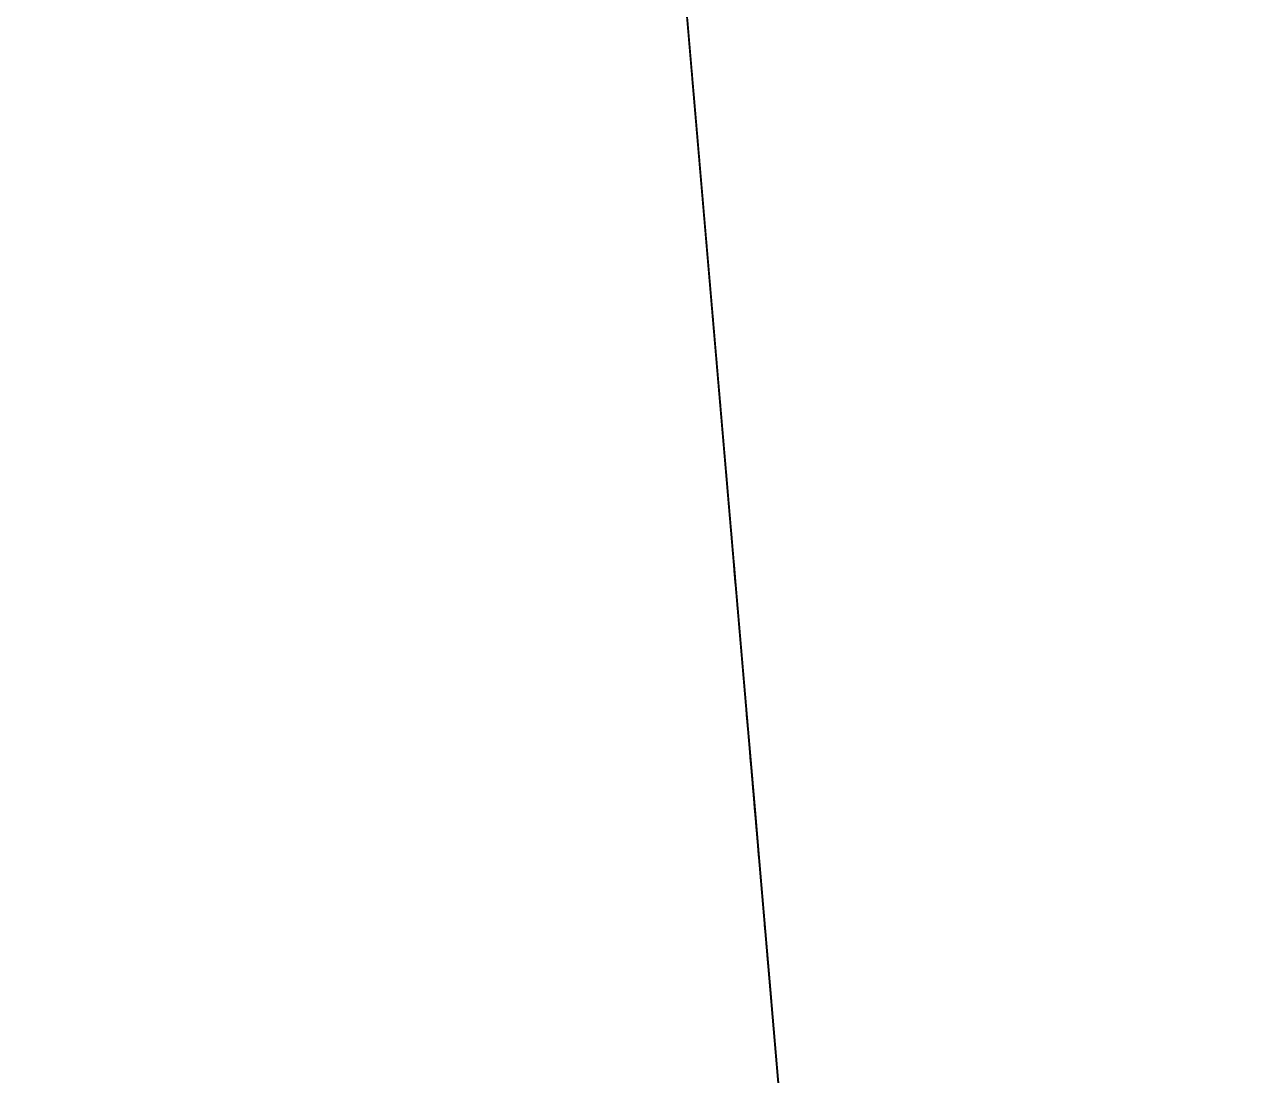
# Model space of a CAD drawing. Header units: millimetres. Extents: x 2645 to 248282, y -52826 to -1714.
# Drawn here: x 4215.9 to 4344, y -50161.2 to -50051.2 of the extents above; entities that cross this region are included whole.
import ezdxf

# ---------------------------------------------------------------- set-up
doc = ezdxf.new("R2010")
doc.units = ezdxf.units.MM
doc.header["$MEASUREMENT"] = 0
doc.linetypes.add('CENTER2', pattern=[1.125, 0.75, -0.125, 0.125, -0.125])
for name, color, linetype in [('Elevation Looking North-0', 7, 'Continuous'), ('Elevation Looking North-150-DS-B4-404', 1, 'Continuous'), ('Elevation Looking North-150-SL-B4-221', 85, 'Continuous'), ('Elevation Looking North-300-CEN-D3-224', 70, 'Continuous'), ('Elevation Looking North-300-CEN-D3-258', 70, 'Continuous'), ('Elevation Looking North-300-FA-D4-256', 50, 'Continuous'), ('Elevation Looking North-50-IW-B4-023', 3, 'Continuous'), ('Elevation Looking North-50-PES-D1-029', 4, 'Continuous'), ('Elevation Looking North-A-FLOR', 192, 'Continuous'), ('Elevation Looking North-CENTER', 1, 'CENTER2'), ('Elevation Looking North-PR-STEL-EQIP_DUCTS_CHUTES', 85, 'Continuous'), ('Elevation Looking North-PROPOSED_PIPE_SUPPORT_2', 6, 'Continuous'), ('Elevation Looking North-RE', 5, 'Continuous'), ('Elevation Looking North-S-BEAM', 12, 'Continuous'), ('Elevation Looking North-SLUDGE TO STRAIN PRESS INLET', 3, 'Continuous'), ('Elevation Looking North-UCD756', 7, 'Continuous')]:
    doc.layers.add(name, color=color, linetype=linetype)
doc.layers.add('Elevation Looking North-PR-STEL-EQIP-PUMP_3_SEEPEX_BTVE70-24_100-18', color=7, linetype='Continuous', true_color=0x1111d0)

# ---------------------------------------------------------------- blocks, each defined once
blk = doc.blocks.new('*U815')
at = {"layer": 'Elevation Looking North-A-FLOR', "color": 0, "linetype": 'ByBlock', "lineweight": -2}
blk.add_line((4220.94, -49299.47, 22000), (4444.7, -51912.92, 22000), dxfattribs=at)
blk = doc.blocks.new('*U816')
at = {"layer": 'Elevation Looking North-S-BEAM', "color": 0, "linetype": 'ByBlock', "lineweight": -2}
for p, q in [((2647.84, -30926.06, 30027.2), (4471.77, -52229.06, 30027.2)), ((2647.84, -30926.06, 29454.8), (4471.77, -52229.06, 29454.8)), ((2647.84, -30926.06, 30042), (4471.77, -52229.06, 30042)), ((3975.71, -46435.21, 29440), (4471.3, -52223.5, 29440))]:
    blk.add_line(p, q, dxfattribs=at)
blk = doc.blocks.new('*U866')
at = {"layer": 'Elevation Looking North-S-BEAM', "color": 0, "linetype": 'ByBlock', "lineweight": -2}
for p, q in [((4226.74, -49367.19, 24801.4), (4472.12, -52233.11, 24801.4)), ((4232.19, -49430.81, 24794.4), (4472.12, -52233.11, 24794.4)), ((4232.19, -49430.81, 24989), (4472.12, -52233.11, 24989)), ((4232.19, -49430.81, 24996), (4472.12, -52233.11, 24996))]:
    blk.add_line(p, q, dxfattribs=at)
blk = doc.blocks.new('*U1000')
at = {"layer": 'Elevation Looking North-A-FLOR', "color": 0, "linetype": 'ByBlock', "lineweight": -2}
for p, q in [((4410.65, -51515.2, 21849.69), (3210.59, -37498.79, 21999.69)), ((4410.65, -51515.2, 21629.21), (3774.49, -44085, 21629.21)), ((4220.94, -49299.47, 21873.41), (4410.67, -51515.39, 21849.69))]:
    blk.add_line(p, q, dxfattribs=at)
blk = doc.blocks.new('*U1001')
at = {"layer": 'Elevation Looking North-A-FLOR', "color": 0, "linetype": 'ByBlock', "lineweight": -2}
for p, q in [((4411.76, -51528.11, 21850.01), (4220.94, -49299.47, 21873.84)), ((4220.94, -49299.47, 21999.98), (4444.7, -51912.92, 21999.98))]:
    blk.add_line(p, q, dxfattribs=at)
blk = doc.blocks.new('*U1191')
at = {"layer": 'Elevation Looking North-50-PES-D1-029', "color": 0, "linetype": 'ByBlock', "lineweight": -2}
blk.add_line((4299.9, -50221.6, 25056.77), (4292.79, -50138.62, 25056.77), dxfattribs=at)
at = {"layer": 'Elevation Looking North-CENTER'}
blk.add_line((4292.64, -50136.83, 25026.61), (4298.86, -50209.46, 25026.61), dxfattribs=at)
blk = doc.blocks.new('*U1203')
at = {"layer": 'Elevation Looking North-300-CEN-D3-258', "color": 0, "linetype": 'ByBlock', "lineweight": -2}
for p, q in [((4283.34, -50028.27, 23189.46), (4288.73, -50091.15, 23190.5)), ((4284.98, -50047.43, 23513.67), (4288.73, -50091.15, 23514.39))]:
    blk.add_line(p, q, dxfattribs=at)
blk = doc.blocks.new('*U1225')
at = {"layer": 'Elevation Looking North-CENTER'}
blk.add_line((4285.5, -50053.49, 23616.33), (4288.73, -50091.15, 23616.33), dxfattribs=at)
at = {"layer": 'Elevation Looking North-RE', "color": 0, "linetype": 'ByBlock', "lineweight": -2}
blk.add_line((4288.73, -50091.15, 23673.48), (4285.79, -50056.87, 23673.48), dxfattribs=at)
blk = doc.blocks.new('*U1234')
at = {"layer": 'Elevation Looking North-50-IW-B4-023', "color": 0, "linetype": 'ByBlock', "lineweight": -2}
for p, q in [((4395.87, -51342.59, 23554.41), (4285.19, -50049.83, 23554.41)), ((4395.87, -51342.59, 23614.73), (4285.49, -50053.4, 23614.73))]:
    blk.add_line(p, q, dxfattribs=at)
at = {"layer": 'Elevation Looking North-CENTER'}
blk.add_line((4285.34, -50051.62, 23584.57), (4395.87, -51342.59, 23584.57), dxfattribs=at)
blk = doc.blocks.new('*U1241')
at = {"layer": 'Elevation Looking North-150-SL-B4-221', "color": 0, "linetype": 'ByBlock', "lineweight": -2}
blk.add_line((4287.53, -50077.16, 24016.87), (4288.73, -50091.15, 24016.87), dxfattribs=at)
blk = doc.blocks.new('*U1242')
at = {"layer": 'Elevation Looking North-CENTER'}
blk.add_line((4287.7, -50079.13, 22955.73), (4288.73, -50091.15, 22955.73), dxfattribs=at)
at = {"layer": 'Elevation Looking North-SLUDGE TO STRAIN PRESS INLET', "color": 0, "linetype": 'ByBlock', "lineweight": -2}
blk.add_line((4288.73, -50091.15, 23039.87), (4283.01, -50024.33, 23039.87), dxfattribs=at)
blk = doc.blocks.new('*U1261')
at = {"layer": 'Elevation Looking North-PR-STEL-EQIP-PUMP_3_SEEPEX_BTVE70-24_100-18', "color": 0, "linetype": 'ByBlock', "lineweight": -2}
for p, q in [((4287.7, -50079.13, 22960.77), (4220.94, -49299.47, 22960.77)), ((4287.7, -50079.13, 22948.75), (4220.94, -49299.47, 22948.75)), ((4306.42, -50297.83, 22325.8), (4220.94, -49299.47, 22325.8)), ((4306.42, -50297.83, 22313.78), (4220.94, -49299.47, 22313.78)), ((4306.42, -50297.83, 22305.77), (4220.94, -49299.47, 22305.77)), ((4220.94, -49299.47, 22434.95), (4306.42, -50297.83, 22434.95)), ((4306.42, -50297.83, 22454.98), (4220.94, -49299.47, 22454.98)), ((4295.07, -50165.23, 22484.28), (4285.16, -50049.48, 22484.28)), ((4295.17, -50166.45, 22891.03), (4285.16, -50049.48, 22891.03)), ((4287.7, -50079.13, 22960.77), (4287.7, -50079.13, 22948.75))]:
    blk.add_line(p, q, dxfattribs=at)
blk = doc.blocks.new('*U1264')
at = {"layer": 'Elevation Looking North-150-DS-B4-404', "color": 0, "linetype": 'ByBlock', "lineweight": -2}
for p, q in [((4312.19, -50365.2, 23790.91), (4286.39, -50063.81, 23790.91)), ((4312.19, -50365.2, 23959.19), (4287.24, -50073.75, 23959.19))]:
    blk.add_line(p, q, dxfattribs=at)
at = {"layer": 'Elevation Looking North-CENTER'}
blk.add_line((4286.81, -50068.78, 23875.05), (4312.19, -50365.2, 23875.05), dxfattribs=at)
blk = doc.blocks.new('*U1265')
at = {"layer": 'Elevation Looking North-150-DS-B4-404', "color": 0, "linetype": 'ByBlock', "lineweight": -2}
for p, q in [((4470.59, -52215.27, 23256.49), (4283.68, -50032.23, 23256.49)), ((4470.59, -52215.27, 23424.77), (4284.53, -50042.17, 23424.77))]:
    blk.add_line(p, q, dxfattribs=at)
at = {"layer": 'Elevation Looking North-CENTER'}
blk.add_line((4284.11, -50037.2, 23340.63), (4470.59, -52215.27, 23340.63), dxfattribs=at)
blk = doc.blocks.new('*U1279')
at = {"layer": 'Elevation Looking North-0', "color": 0, "linetype": 'ByBlock', "lineweight": -2}
for p, q in [((4296.13, -50177.6, 26083.02), (4250.28, -49642.09, 26083.02)), ((4250.28, -49642.09, 26093.02), (4296.13, -50177.6, 26093.02)), ((4293.06, -50141.73, 25553.02), (4250.28, -49642.09, 25553.02)), ((4293.06, -50141.73, 25553.02), (4254.84, -49695.36, 25263.02)), ((4293.06, -50141.73, 25553.02), (4293.06, -50141.73, 26083.02)), ((4321.32, -50471.79, 25888.36), (4293.06, -50141.73, 25697.1)), ((4311.97, -50362.64, 26078.1), (4293.06, -50141.73, 25950.09))]:
    blk.add_line(p, q, dxfattribs=at)
blk = doc.blocks.new('*U1285')
at = {"layer": 'Elevation Looking North-UCD756', "color": 0, "linetype": 'ByBlock', "lineweight": -2}
for p, q in [((4250.28, -49642.09, 26103.01), (4296.21, -50178.59, 26103)), ((4295.83, -50174.11, 26093.02), (4250.28, -49642.09, 26093.02)), ((4251.86, -49660.5, 27319.28), (4292.59, -50136.31, 27193.24)), ((4292.59, -50136.31, 27193.24), (4251.86, -49660.5, 27319.28)), ((4291.46, -50123.1, 27194.98), (4256.3, -49712.41, 27249.2)), ((4256.3, -49712.41, 27249.2), (4291.46, -50123.1, 27194.98)), ((4291.4, -50122.31, 27194.99), (4266.51, -49831.69, 27194.99)), ((4279.78, -49986.67, 27564.97), (4292.59, -50136.31, 27193.24)), ((4292.59, -50136.31, 27193.24), (4279.78, -49986.67, 27555.13)), ((4292.59, -50136.31, 27193.24), (4279.78, -49986.67, 27564.97)), ((4279.78, -49986.67, 27555.13), (4292.59, -50136.31, 27193.24)), ((4305.17, -50283.21, 25370), (4282.99, -50024.16, 25370)), ((4282.99, -50024.16, 25355), (4305.17, -50283.21, 25355)), ((4307.3, -50308.12, 25383), (4285.12, -50049.03, 25383)), ((4289.47, -50099.88, 25370), (4289.47, -50099.88, 25383)), ((4292.59, -50136.31, 27193.24), (4291.99, -50129.28, 27194.17)), ((4291.99, -50129.28, 27194.17), (4292.59, -50136.31, 27193.24)), ((4292.59, -50136.31, 27193.24), (4292.26, -50132.38, 27193.24)), ((4292.26, -50132.38, 27193.24), (4292.59, -50136.31, 27193.24)), ((4292.67, -50137.21, 27191), (4292.59, -50136.31, 27193.24)), ((4292.59, -50136.31, 27193.24), (4292.67, -50137.21, 27191)), ((4308.61, -50323.33, 26745.92), (4293.77, -50150.03, 27176.24))]:
    blk.add_line(p, q, dxfattribs=at)
at = {"layer": 'Elevation Looking North-UCD756', "color": 0, "linetype": 'ByBlock', "lineweight": -2, "extrusion": (-0.996355, -0.085306, 0)}
blk.add_arc((50305.69, 27164.99), 30, 22.0092, 90, dxfattribs=at)
blk = doc.blocks.new('*U1287')
at = {"layer": 'Elevation Looking North-CENTER'}
blk.add_line((4395.87, -51342.59, 23731.72), (4286.09, -50060.31, 23731.72), dxfattribs=at)
at = {"layer": 'Elevation Looking North-RE', "color": 0, "linetype": 'ByBlock', "lineweight": -2}
for p, q in [((4285.93, -50058.53, 23701.56), (4395.87, -51342.59, 23701.56)), ((4286.24, -50062.09, 23761.89), (4324.66, -50510.85, 23761.89))]:
    blk.add_line(p, q, dxfattribs=at)
blk = doc.blocks.new('*U1288')
at = {"layer": 'Elevation Looking North-PR-STEL-EQIP_DUCTS_CHUTES', "color": 0, "linetype": 'ByBlock', "lineweight": -2}
for p, q in [((4262.48, -49784.63, 25321.02), (4296.64, -50183.58, 25321.02)), ((4293.91, -50151.69, 25355), (4293.91, -50151.69, 25321.02))]:
    blk.add_line(p, q, dxfattribs=at)
blk = doc.blocks.new('*U1292')
at = {"layer": 'Elevation Looking North-PR-STEL-EQIP_DUCTS_CHUTES', "color": 0, "linetype": 'ByBlock', "lineweight": -2}
for p, q in [((4293.01, -50141.23, 25101.02), (4255.22, -49699.84, 25101.02)), ((4296, -50176.1, 25301.02), (4259.85, -49753.85, 25301.02)), ((4261.43, -49772.32, 25313.02), (4296, -50176.1, 25313.02)), ((4293.01, -50141.23, 25101.02), (4293.01, -50141.23, 25301.02))]:
    blk.add_line(p, q, dxfattribs=at)
blk = doc.blocks.new('*U1294')
at = {"layer": 'Elevation Looking North-PR-STEL-EQIP_DUCTS_CHUTES', "color": 0, "linetype": 'ByBlock', "lineweight": -2}
for p, q in [((4293.01, -50141.23, 25101.02), (4255.22, -49699.84, 25101.02)), ((4288.18, -50084.74, 24145.07), (4283.01, -50024.33, 23122.77)), ((4291.46, -50123.11, 24794.4), (4289.99, -50105.86, 24502.44)), ((4293.01, -50141.23, 25101.02), (4292.48, -50135.02, 24996))]:
    blk.add_line(p, q, dxfattribs=at)
blk = doc.blocks.new('*U1295')
at = {"layer": 'Elevation Looking North-PR-STEL-EQIP_DUCTS_CHUTES', "color": 0, "linetype": 'ByBlock', "lineweight": -2}
for p in [(4220.94, -49299.47, 22972.77), (4287.7, -50079.13, 22960.77)]:
    blk.add_line(p, (4287.7, -50079.13, 22972.77), dxfattribs=at)
blk = doc.blocks.new('*U1296')
at = {"layer": 'Elevation Looking North-300-FA-D4-256', "color": 0, "linetype": 'ByBlock', "lineweight": -2}
blk.add_line((4288.73, -50091.15, 23695.26), (4285.9, -50058.16, 23695.26), dxfattribs=at)
blk = doc.blocks.new('*U1307')
at = {"layer": 'Elevation Looking North-150-SL-B4-221', "color": 0, "linetype": 'ByBlock', "lineweight": -2}
for p, q in [((4287.52, -50077.02, 24297.55), (4279.58, -49984.34, 24297.55)), ((4294.79, -50161.99, 24296.12), (4279.58, -49984.34, 24296.12)), ((4294.79, -50161.99, 24289.84), (4279.58, -49984.34, 24289.83)), ((4299.42, -50216.03, 24234.03), (4279.58, -49984.34, 24234.03)), ((4287.52, -50077.02, 24297.55), (4279.58, -49984.34, 24297.55)), ((4299.42, -50216.05, 24227.91), (4279.58, -49984.34, 24227.91)), ((4293.34, -50144.99, 24145.07), (4283.42, -50029.14, 24145.07)), ((4285.23, -50050.28, 24150.78), (4285.4, -50052.28, 24150.88)), ((4285.27, -50050.76, 24380.98), (4287.25, -50073.93, 24380.98)), ((4285.27, -50050.76, 24311.21), (4287.25, -50073.93, 24311.21)), ((4285.4, -50052.28, 24193.77), (4287.52, -50077.02, 24193.77)), ((4285.4, -50052.28, 24150.88), (4285.4, -50052.28, 24227.91)), ((4288.18, -50084.75, 24192.22), (4285.4, -50052.28, 24192.22)), ((4285.4, -50052.28, 24191.57), (4293.34, -50144.99, 24191.57)), ((4287.35, -50075.1, 24341.87), (4285.73, -50056.17, 24341.87)), ((4285.73, -50056.17, 24342.3), (4285.73, -50056.17, 24341.87)), ((4285.73, -50056.17, 24341.87), (4285.73, -50056.17, 24348.07)), ((4285.73, -50056.17, 24348.5), (4285.73, -50056.17, 24348.07)), ((4285.73, -50056.17, 24348.5), (4285.73, -50056.17, 24342.3)), ((4287.35, -50075.1, 24348.5), (4285.73, -50056.17, 24348.5)), ((4285.73, -50056.17, 24348.07), (4287.35, -50075.1, 24348.07)), ((4287.25, -50073.93, 24380.98), (4290.82, -50115.64, 24380.98)), ((4287.25, -50073.93, 24311.21), (4290.82, -50115.64, 24311.21)), ((4287.35, -50075.1, 24348.5), (4287.35, -50075.1, 24348.07)), ((4287.52, -50077.02, 24296.99), (4287.52, -50077.02, 24311.21)), ((4287.52, -50077.02, 24311.21), (4287.52, -50077.02, 24297.55)), ((4287.52, -50077.02, 24193.12), (4291.49, -50123.37, 24193.12)), ((4287.52, -50077.02, 24193.77), (4287.52, -50077.02, 24193.12)), ((4287.52, -50077.02, 24193.12), (4287.52, -50077.02, 24227.91)), ((4287.52, -50077.02, 24227.91), (4287.52, -50077.02, 24193.77)), ((4291.49, -50123.36, 24296.99), (4287.52, -50077.02, 24296.99)), ((4287.52, -50077.02, 24296.99), (4287.52, -50077.02, 24297.55)), ((4288.18, -50084.75, 24193.12), (4288.18, -50084.75, 24191.8)), ((4292.35, -50133.41, 24341.87), (4290.72, -50114.48, 24341.87)), ((4290.72, -50114.48, 24348.07), (4290.72, -50114.48, 24348.5)), ((4290.72, -50114.48, 24348.07), (4292.35, -50133.41, 24348.07)), ((4292.35, -50133.41, 24348.5), (4290.72, -50114.48, 24348.5)), ((4293.34, -50144.99, 24191.88), (4290.82, -50115.56, 24191.88)), ((4290.82, -50115.64, 24191.92), (4293.34, -50144.99, 24191.92)), ((4293.34, -50144.99, 24192.22), (4290.82, -50115.64, 24192.22)), ((4290.82, -50115.64, 24193.12), (4290.82, -50115.64, 24191.88)), ((4290.82, -50115.64, 24379.08), (4290.82, -50115.64, 24371.51)), ((4290.82, -50115.64, 24379.2), (4290.82, -50115.64, 24379.08)), ((4290.82, -50115.64, 24341.87), (4290.82, -50115.64, 24338.11)), ((4290.82, -50115.64, 24353.13), (4290.82, -50115.64, 24348.5)), ((4290.82, -50115.64, 24312.58), (4290.82, -50115.64, 24312.7)), ((4290.82, -50115.64, 24320.02), (4290.82, -50115.64, 24312.58)), ((4290.82, -50115.64, 24379.61), (4292.81, -50138.81, 24379.62)), ((4290.82, -50115.64, 24379.08), (4292.81, -50138.81, 24379.08)), ((4290.82, -50115.64, 24312.58), (4292.81, -50138.81, 24312.58)), ((4291.49, -50123.36, 24312.58), (4291.49, -50123.36, 24296.99)), ((4291.49, -50123.36, 24227.91), (4291.49, -50123.37, 24193.12)), ((4294.79, -50161.99, 24297.55), (4291.49, -50123.36, 24297.55)), ((4294.79, -50161.99, 24297.55), (4291.49, -50123.36, 24297.55)), ((4291.49, -50123.37, 24193.77), (4298.76, -50208.32, 24193.77)), ((4292.35, -50133.41, 24345.56), (4292.81, -50138.81, 24345.56)), ((4292.35, -50133.41, 24348.5), (4292.35, -50133.41, 24348.07)), ((4292.35, -50133.41, 24348.07), (4292.35, -50133.41, 24341.87)), ((4292.81, -50138.81, 24379.08), (4292.81, -50138.81, 24379.62)), ((4292.81, -50138.81, 24312.58), (4292.81, -50138.81, 24345.56)), ((4292.81, -50138.81, 24345.56), (4292.81, -50138.81, 24379.08)), ((4292.81, -50138.81, 24366.79), (4294.79, -50161.98, 24366.79)), ((4292.81, -50138.81, 24325.4), (4294.79, -50161.98, 24325.4)), ((4293.34, -50144.99, 24191.92), (4293.34, -50144.99, 24191.88)), ((4293.34, -50144.99, 24191.57), (4293.34, -50144.99, 24191.88)), ((4293.34, -50144.99, 24145.07), (4293.34, -50144.99, 24191.57)), ((4293.34, -50144.99, 24191.92), (4293.34, -50144.99, 24192.22))]:
    blk.add_line(p, q, dxfattribs=at)
at = {"layer": 'Elevation Looking North-150-SL-B4-221', "color": 0, "linetype": 'ByBlock', "lineweight": -2, "extrusion": (0.996355, 0.085306, -1.6263e-18)}
blk.add_ellipse((4285.4, -50052.31, 24168.32), major_axis=(-1.32, 15.45, -0.06), ratio=0.999903, start_param=1.572718, end_param=4.718556, dxfattribs=at)
at = {"layer": 'Elevation Looking North-150-SL-B4-221', "color": 0, "linetype": 'ByBlock', "lineweight": -2, "extrusion": (0.996355, 0.085306, -8.67362e-19)}
blk.add_ellipse((4285.4, -50052.31, 24168.32), major_axis=(-1.06, 12.36, -0.05), ratio=0.999903, start_param=1.574841, end_param=4.719086, dxfattribs=at)
at = {"layer": 'Elevation Looking North-150-SL-B4-221', "color": 0, "linetype": 'ByBlock', "lineweight": -2, "extrusion": (0.996355, 0.085306, 2.11419e-18)}
blk.add_ellipse((4285.4, -50052.31, 24168.32), major_axis=(-1.06, 12.36, -0.05), ratio=0.999903, start_param=1.572187, end_param=1.574841, dxfattribs=at)
at = {"layer": 'Elevation Looking North-150-SL-B4-221', "color": 0, "linetype": 'ByBlock', "lineweight": -2, "extrusion": (0.996355, 0.085306, -2.60209e-18)}
for centre in [(4286.19, -50061.57, 24209.27), (4294.13, -50154.26, 24209.27), (4294.13, -50154.26, 24317.79)]:
    blk.add_ellipse(centre, major_axis=(-0.53, 6.18, -0.03), ratio=0.999903, start_param=0.004058, end_param=6.287243, dxfattribs=at)
at = {"layer": 'Elevation Looking North-150-SL-B4-221', "color": 0, "linetype": 'ByBlock', "lineweight": -2, "extrusion": (-0.996355, -0.085306, 3.79471e-19)}
blk.add_ellipse((4286.19, -50061.57, 24209.29), major_axis=(0.53, -6.18, 0.03), ratio=0.999903, start_param=3.143334, end_param=6.279141, dxfattribs=at)
at = {"layer": 'Elevation Looking North-150-SL-B4-221', "color": 0, "linetype": 'ByBlock', "lineweight": -2, "extrusion": (-0.996355, -0.085306, 2.43945e-18)}
blk.add_ellipse((4286.19, -50061.57, 24209.29), major_axis=(0.53, -6.18, 0.03), ratio=0.999903, start_param=-0.004044, end_param=-0.001742, dxfattribs=at)
at = {"layer": 'Elevation Looking North-150-SL-B4-221', "color": 0, "linetype": 'ByBlock', "lineweight": -2, "extrusion": (-0.996355, -0.085306, 8.97643e-18)}
blk.add_ellipse((4287.25, -50073.93, 24346.09), major_axis=(0, 0, 34.88), ratio=0.000056, start_param=3.141593, end_param=4.591014, dxfattribs=at)
at = {"layer": 'Elevation Looking North-150-SL-B4-221', "color": 0, "linetype": 'ByBlock', "lineweight": -2, "extrusion": (-0.996355, -0.085306, -4.14472e-17)}
blk.add_ellipse((4287.25, -50073.93, 24346.09), major_axis=(0, 0, 34.88), ratio=0.000056, start_param=-1.501675, end_param=0, dxfattribs=at)
at = {"layer": 'Elevation Looking North-150-SL-B4-221', "color": 0, "linetype": 'ByBlock', "lineweight": -2, "extrusion": (0.996355, 0.085306, 4.17143e-17)}
blk.add_ellipse((4287.25, -50073.93, 24346.09), major_axis=(0, 0, 34.88), ratio=0.000056, start_param=1.692172, end_param=3.141593, dxfattribs=at)
at = {"layer": 'Elevation Looking North-150-SL-B4-221', "color": 0, "linetype": 'ByBlock', "lineweight": -2, "extrusion": (0.996355, 0.085306, 4.14477e-17)}
blk.add_ellipse((4287.25, -50073.93, 24346.09), major_axis=(0, 0, 34.88), ratio=0.000056, start_param=0, end_param=1.501675, dxfattribs=at)
at = {"layer": 'Elevation Looking North-150-SL-B4-221', "color": 0, "linetype": 'ByBlock', "lineweight": -2, "extrusion": (-0.996355, -0.085306, 5.96311e-19)}
blk.add_ellipse((4289.04, -50094.79, 24345.4), major_axis=(1.71, -19.93, 0.08), ratio=0.999903, start_param=0.151613, end_param=2.981891, dxfattribs=at)
at = {"layer": 'Elevation Looking North-150-SL-B4-221', "color": 0, "linetype": 'ByBlock', "lineweight": -2, "extrusion": (0.996355, 0.085306, -5.96311e-19)}
for start_param, end_param in [(3.301294, 6.131572), (0.159701, 2.98998)]:
    blk.add_ellipse((4289.04, -50094.79, 24344.97), major_axis=(-1.71, 19.93, -0.08), ratio=0.999903, start_param=start_param, end_param=end_param, dxfattribs=at)
at = {"layer": 'Elevation Looking North-150-SL-B4-221', "color": 0, "linetype": 'ByBlock', "lineweight": -2, "extrusion": (-0.996355, -0.085306, 5.57017e-17)}
blk.add_ellipse((4287.52, -50077.02, 24291.35), major_axis=(0, 0, 6.2), ratio=0.000056, start_param=-0.013932, end_param=0, dxfattribs=at)
at = {"layer": 'Elevation Looking North-150-SL-B4-221', "color": 0, "linetype": 'ByBlock', "lineweight": -2, "extrusion": (0.996355, 0.085306, 9.71291e-15)}
blk.add_ellipse((4289.37, -50098.65, 24191.9), major_axis=(-1.32, 15.45, 0), ratio=0.013932, start_param=4.662312, end_param=6.734212, dxfattribs=at)
at = {"layer": 'Elevation Looking North-150-SL-B4-221', "color": 0, "linetype": 'ByBlock', "lineweight": -2, "extrusion": (0.996355, 0.085306, -8.13152e-19)}
for centre, major_axis in [((4289.04, -50094.79, 24344.97), (-0.85, 9.92, -0.04)), ((4292.01, -50129.54, 24168.32), (-0.56, 6.56, -0.03))]:
    blk.add_ellipse(centre, major_axis=major_axis, ratio=0.999903, start_param=0.004058, end_param=6.287243, dxfattribs=at)
at = {"layer": 'Elevation Looking North-150-SL-B4-221', "color": 0, "linetype": 'ByBlock', "lineweight": -2, "extrusion": (-0.996355, -0.085306, 8.13152e-19)}
blk.add_ellipse((4289.04, -50094.79, 24345.4), major_axis=(0.85, -9.92, 0.04), ratio=0.999903, start_param=3.163282, end_param=6.261496, dxfattribs=at)
at = {"layer": 'Elevation Looking North-150-SL-B4-221', "color": 0, "linetype": 'ByBlock', "lineweight": -2, "extrusion": (0.996355, 0.085306, -5.8866e-17)}
blk.add_ellipse((4290.82, -50115.64, 24346.1), major_axis=(0, 0, 34.88), ratio=0.000056, start_param=0.320638, end_param=0.754424, dxfattribs=at)
at = {"layer": 'Elevation Looking North-150-SL-B4-221', "color": 0, "linetype": 'ByBlock', "lineweight": -2, "extrusion": (0.996355, 0.085306, -9.24346e-18)}
blk.add_ellipse((4290.82, -50115.64, 24346.1), major_axis=(0, 0, 34.88), ratio=0.000056, start_param=1.367835, end_param=1.501675, dxfattribs=at)
at = {"layer": 'Elevation Looking North-150-SL-B4-221', "color": 0, "linetype": 'ByBlock', "lineweight": -2, "extrusion": (0.996355, 0.085306, -8.17577e-18)}
blk.add_ellipse((4290.82, -50115.64, 24346.1), major_axis=(0, 0, 34.88), ratio=0.000056, start_param=1.692172, end_param=1.801621, dxfattribs=at)
at = {"layer": 'Elevation Looking North-150-SL-B4-221', "color": 0, "linetype": 'ByBlock', "lineweight": -2, "extrusion": (0.996355, 0.085306, -8.44238e-18)}
blk.add_ellipse((4290.82, -50115.64, 24346.1), major_axis=(0, 0, 34.88), ratio=0.000056, start_param=2.415033, end_param=2.848819, dxfattribs=at)
at = {"layer": 'Elevation Looking North-150-SL-B4-221', "color": 0, "linetype": 'ByBlock', "lineweight": -2, "extrusion": (0.996355, 0.085306, -9.77709e-18)}
blk.add_ellipse((4290.82, -50115.64, 24346.1), major_axis=(0, 0, 34.88), ratio=0.000056, start_param=2.848819, end_param=3.141593, dxfattribs=at)
at = {"layer": 'Elevation Looking North-150-SL-B4-221', "color": 0, "linetype": 'ByBlock', "lineweight": -2, "extrusion": (0.996355, 0.085306, -9.24325e-18)}
blk.add_ellipse((4290.82, -50115.64, 24346.1), major_axis=(0, 0, 34.88), ratio=0.000056, start_param=1.801621, end_param=2.415033, dxfattribs=at)
at = {"layer": 'Elevation Looking North-150-SL-B4-221', "color": 0, "linetype": 'ByBlock', "lineweight": -2, "extrusion": (0.996355, 0.085306, -8.70898e-18)}
blk.add_ellipse((4290.82, -50115.64, 24346.1), major_axis=(0, 0, 34.88), ratio=0.000056, start_param=0.754424, end_param=1.367835, dxfattribs=at)
at = {"layer": 'Elevation Looking North-150-SL-B4-221', "color": 0, "linetype": 'ByBlock', "lineweight": -2, "extrusion": (0.996355, 0.085306, -8.97664e-18)}
blk.add_ellipse((4290.82, -50115.64, 24346.1), major_axis=(0, 0, 34.88), ratio=0.000056, start_param=0, end_param=0.320638, dxfattribs=at)
at = {"layer": 'Elevation Looking North-150-SL-B4-221', "color": 0, "linetype": 'ByBlock', "lineweight": -2, "extrusion": (-0.996355, -0.085306, -1.6263e-19)}
blk.add_ellipse((4292.01, -50129.54, 24168.32), major_axis=(0.66, -7.72, 0.03), ratio=0.999903, start_param=-0.004058, end_param=6.279127, dxfattribs=at)
at = {"layer": 'Elevation Looking North-150-SL-B4-221', "color": 0, "linetype": 'ByBlock', "lineweight": -2, "extrusion": (0.996355, 0.085306, -1.73472e-18)}
blk.add_ellipse((4292.01, -50129.54, 24168.32), major_axis=(-0.66, 7.72, -0.03), ratio=0.999903, start_param=0.004058, end_param=6.287243, dxfattribs=at)
at = {"layer": 'Elevation Looking North-150-SL-B4-221', "color": 0, "linetype": 'ByBlock', "lineweight": -2, "extrusion": (-0.996355, -0.085306, 3.25261e-19)}
blk.add_ellipse((4294.13, -50154.26, 24317.81), major_axis=(0.53, -6.18, 0.03), ratio=0.999903, start_param=3.143334, end_param=6.279141, dxfattribs=at)
at = {"layer": 'Elevation Looking North-150-SL-B4-221', "color": 0, "linetype": 'ByBlock', "lineweight": -2, "extrusion": (-0.996355, -0.085306, 2.49366e-18)}
blk.add_ellipse((4294.13, -50154.26, 24209.3), major_axis=(0.53, -6.18, 0.03), ratio=0.999903, start_param=3.143334, end_param=6.279141, dxfattribs=at)
at = {"layer": 'Elevation Looking North-150-SL-B4-221', "color": 0, "linetype": 'ByBlock', "lineweight": -2, "extrusion": (-0.996355, -0.085306, 1.78893e-18)}
blk.add_ellipse((4294.13, -50154.26, 24317.81), major_axis=(0.53, -6.18, 0.03), ratio=0.999903, start_param=-0.004044, end_param=-0.001742, dxfattribs=at)
at = {"layer": 'Elevation Looking North-150-SL-B4-221', "color": 0, "linetype": 'ByBlock', "lineweight": -2, "extrusion": (-0.996355, -0.085306, 1.95156e-18)}
blk.add_ellipse((4294.13, -50154.26, 24209.3), major_axis=(0.53, -6.18, 0.03), ratio=0.999903, start_param=-0.004044, end_param=-0.001742, dxfattribs=at)
at = {"layer": 'Elevation Looking North-150-SL-B4-221', "color": 0, "linetype": 'ByBlock', "lineweight": -2}
for points in [[(4285.4, -50052.28, 24152.86), (4285.4, -50052.29, 24152.86), (4285.4, -50052.3, 24152.86), (4285.4, -50052.31, 24152.86)], [(4285.4, -50052.31, 24152.86), (4285.4, -50052.31, 24152.86), (4285.4, -50052.31, 24152.86), (4285.4, -50052.31, 24152.86)], [(4286.72, -50067.75, 24193.77), (4286.72, -50067.75, 24193.25), (4286.72, -50067.75, 24192.73), (4286.72, -50067.75, 24192.22)]]:
    blk.add_open_spline(points, degree=3, dxfattribs=at)
blk = doc.blocks.new('*U1311')
at = {"layer": 'Elevation Looking North-PR-STEL-EQIP_DUCTS_CHUTES', "color": 0, "linetype": 'ByBlock', "lineweight": -2}
blk.add_line((4292.6, -50136.36, 25018.67), (4295.8, -50173.78, 25018.67), dxfattribs=at)
blk = doc.blocks.new('*U1313')
at = {"layer": 'Elevation Looking North-PROPOSED_PIPE_SUPPORT_2', "color": 0, "linetype": 'ByBlock', "lineweight": -2}
for p, q in [((4288.73, -50091.15, 22000), (4288.73, -50091.15, 22305.77)), ((4288.73, -50091.15, 22454.98), (4288.73, -50091.15, 22484.28)), ((4288.73, -50091.15, 22891.03), (4288.73, -50091.15, 23256.49)), ((4288.73, -50091.15, 23424.77), (4288.73, -50091.15, 23554.41)), ((4288.73, -50091.15, 23614.73), (4288.73, -50091.15, 23701.56)), ((4288.73, -50091.15, 23761.89), (4288.73, -50091.15, 23790.91)), ((4288.73, -50091.15, 23959.19), (4288.73, -50091.15, 24145.07)), ((4290.27, -50109.18, 24558.59), (4295.13, -50165.88, 24558.59)), ((4295.13, -50165.88, 22000), (4295.13, -50165.88, 22305.77)), ((4295.13, -50165.88, 22454.98), (4295.13, -50165.88, 22462.83)), ((4295.13, -50165.88, 22891.03), (4295.13, -50165.88, 23256.49)), ((4295.13, -50165.88, 23424.77), (4295.13, -50165.88, 23554.41)), ((4295.13, -50165.88, 23614.73), (4295.13, -50165.88, 23701.56)), ((4295.13, -50165.88, 23761.89), (4295.13, -50165.88, 23790.91)), ((4295.13, -50165.88, 23959.19), (4295.13, -50165.88, 24178.59)), ((4295.13, -50165.88, 24502.44), (4295.13, -50165.88, 24558.59))]:
    blk.add_line(p, q, dxfattribs=at)
blk = doc.blocks.new('*U1314')
at = {"layer": 'Elevation Looking North-PROPOSED_PIPE_SUPPORT_2', "color": 0, "linetype": 'ByBlock', "lineweight": -2}
for p, q in [((4289.79, -50103.6, 22274.58), (4294.06, -50153.42, 22274.58)), ((4289.79, -50103.6, 22174.58), (4289.79, -50103.6, 22274.58)), ((4294.06, -50153.42, 22174.58), (4289.79, -50103.6, 22174.58)), ((4290.15, -50107.79, 22259.88), (4290.15, -50107.79, 22189.28)), ((4294.06, -50153.42, 22267.88), (4290.83, -50115.76, 22267.88)), ((4290.83, -50115.76, 22181.28), (4294.06, -50153.42, 22181.28)), ((4294.06, -50153.42, 22274.58), (4294.06, -50153.42, 22267.88)), ((4294.06, -50153.42, 22181.28), (4294.06, -50153.42, 22174.58))]:
    blk.add_line(p, q, dxfattribs=at)
at = {"layer": 'Elevation Looking North-PROPOSED_PIPE_SUPPORT_2', "color": 0, "linetype": 'ByBlock', "lineweight": -2, "extrusion": (-0.996355, -0.085306, 0)}
for centre, start, end in [((50299.11, 22259.88), 90, 180), ((50299.11, 22189.28), 180, 270)]:
    blk.add_arc(centre, 8, start, end, dxfattribs=at)
blk = doc.blocks.new('*U1315')
at = {"layer": 'Elevation Looking North-PROPOSED_PIPE_SUPPORT_2', "color": 0, "linetype": 'ByBlock', "lineweight": -2}
for p, q in [((4289.79, -50103.6, 22926.34), (4294.06, -50153.42, 22926.34)), ((4289.79, -50103.6, 22891.03), (4289.79, -50103.6, 22926.34)), ((4290.15, -50107.79, 22911.64), (4290.15, -50107.79, 22891.03)), ((4294.06, -50153.42, 22919.64), (4290.83, -50115.76, 22919.64)), ((4294.06, -50153.42, 22926.34), (4294.06, -50153.42, 22919.64))]:
    blk.add_line(p, q, dxfattribs=at)
at = {"layer": 'Elevation Looking North-PROPOSED_PIPE_SUPPORT_2', "color": 0, "linetype": 'ByBlock', "lineweight": -2, "extrusion": (-0.996355, -0.085306, 0)}
blk.add_arc((50299.11, 22911.64), 8, 90, 180, dxfattribs=at)
blk = doc.blocks.new('*U1316')
at = {"layer": 'Elevation Looking North-PROPOSED_PIPE_SUPPORT_2', "color": 0, "linetype": 'ByBlock', "lineweight": -2}
for p, q in [((4289.79, -50103.6, 23253.66), (4294.06, -50153.42, 23253.66)), ((4289.79, -50103.6, 23153.66), (4289.79, -50103.6, 23253.66)), ((4294.06, -50153.42, 23153.66), (4289.79, -50103.6, 23153.66)), ((4290.15, -50107.79, 23238.96), (4290.15, -50107.79, 23168.36)), ((4294.06, -50153.42, 23246.96), (4290.83, -50115.76, 23246.96)), ((4290.83, -50115.76, 23160.36), (4294.06, -50153.42, 23160.36)), ((4294.06, -50153.42, 23253.66), (4294.06, -50153.42, 23246.96)), ((4294.06, -50153.42, 23160.36), (4294.06, -50153.42, 23153.66))]:
    blk.add_line(p, q, dxfattribs=at)
at = {"layer": 'Elevation Looking North-PROPOSED_PIPE_SUPPORT_2', "color": 0, "linetype": 'ByBlock', "lineweight": -2, "extrusion": (-0.996355, -0.085306, 0)}
for centre, start, end in [((50299.11, 23238.96), 90, 180), ((50299.11, 23168.36), 180, 270)]:
    blk.add_arc(centre, 8, start, end, dxfattribs=at)
blk = doc.blocks.new('*U1317')
at = {"layer": 'Elevation Looking North-PROPOSED_PIPE_SUPPORT_2', "color": 0, "linetype": 'ByBlock', "lineweight": -2}
for p, q in [((4291.41, -50122.53, 22154.97), (4291.41, -50122.53, 22000)), ((4291.41, -50122.53, 22154.97), (4292.44, -50134.49, 22154.97)), ((4292.44, -50134.49, 22154.97), (4292.44, -50134.49, 22000))]:
    blk.add_line(p, q, dxfattribs=at)
blk = doc.blocks.new('*U1312')
at = {"layer": 'Elevation Looking North-300-CEN-D3-224', "color": 0, "linetype": 'ByBlock', "lineweight": -2}
for p, q in [((4313.93, -50385.46, 24502.44), (4279.77, -49986.5, 24502.44)), ((4305.94, -50292.15, 24178.59), (4293.34, -50144.99, 24178.59))]:
    blk.add_line(p, q, dxfattribs=at)
blk = doc.blocks.new('*U1430')
at = {"layer": 'Elevation Looking North-300-CEN-D3-224'}
blk.add_blockref('*U1312', (0, 0), dxfattribs=at)

msp = doc.modelspace()

# ---------------------------------------------------------------- block references
at = {"layer": 'Elevation Looking North-0'}
msp.add_blockref('*U1279', (0, 0), dxfattribs=at)
at = {"layer": 'Elevation Looking North-150-DS-B4-404'}
for name in ['*U1264', '*U1265']:
    msp.add_blockref(name, (0, 0), dxfattribs=at)
at = {"layer": 'Elevation Looking North-150-SL-B4-221'}
for name in ['*U1241', '*U1307']:
    msp.add_blockref(name, (0, 0), dxfattribs=at)
at = {"layer": 'Elevation Looking North-300-CEN-D3-224'}
msp.add_blockref('*U1430', (0, 0), dxfattribs=at)
at = {"layer": 'Elevation Looking North-300-CEN-D3-258'}
msp.add_blockref('*U1203', (0, 0), dxfattribs=at)
at = {"layer": 'Elevation Looking North-300-FA-D4-256'}
msp.add_blockref('*U1296', (0, 0), dxfattribs=at)
at = {"layer": 'Elevation Looking North-50-IW-B4-023'}
msp.add_blockref('*U1234', (0, 0), dxfattribs=at)
at = {"layer": 'Elevation Looking North-50-PES-D1-029'}
msp.add_blockref('*U1191', (0, 0), dxfattribs=at)
at = {"layer": 'Elevation Looking North-A-FLOR'}
for name in ['*U815', '*U1000', '*U1001']:
    msp.add_blockref(name, (0, 0), dxfattribs=at)
at = {"layer": 'Elevation Looking North-PR-STEL-EQIP-PUMP_3_SEEPEX_BTVE70-24_100-18'}
msp.add_blockref('*U1261', (0, 0), dxfattribs=at)
at = {"layer": 'Elevation Looking North-PR-STEL-EQIP_DUCTS_CHUTES'}
for name in ['*U1288', '*U1292', '*U1294', '*U1295', '*U1311']:
    msp.add_blockref(name, (0, 0), dxfattribs=at)
at = {"layer": 'Elevation Looking North-PROPOSED_PIPE_SUPPORT_2'}
for name in ['*U1313', '*U1314', '*U1315', '*U1316', '*U1317']:
    msp.add_blockref(name, (0, 0), dxfattribs=at)
at = {"layer": 'Elevation Looking North-RE'}
for name in ['*U1225', '*U1287']:
    msp.add_blockref(name, (0, 0), dxfattribs=at)
at = {"layer": 'Elevation Looking North-S-BEAM'}
for name in ['*U816', '*U866']:
    msp.add_blockref(name, (0, 0), dxfattribs=at)
at = {"layer": 'Elevation Looking North-SLUDGE TO STRAIN PRESS INLET'}
msp.add_blockref('*U1242', (0, 0), dxfattribs=at)
at = {"layer": 'Elevation Looking North-UCD756'}
msp.add_blockref('*U1285', (0, 0), dxfattribs=at)

doc.saveas('drawing.dxf')
